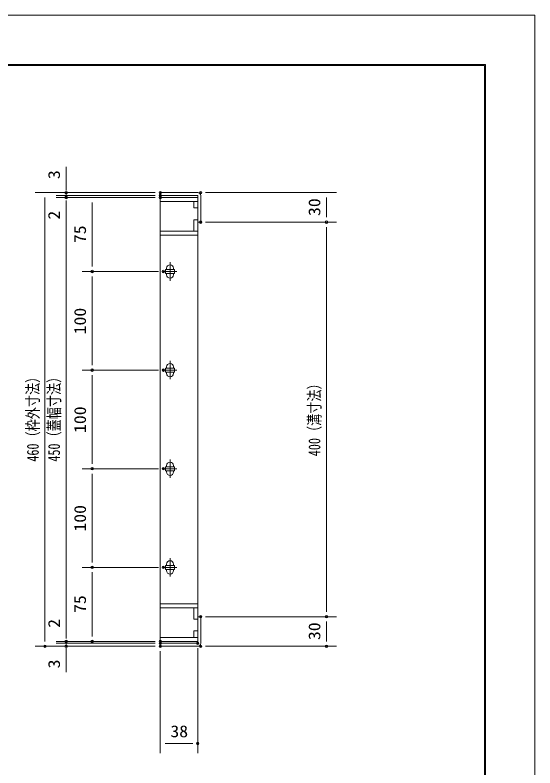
# Model space of a CAD drawing. Units: millimetres, scale not verified. Extents: x -1050 to 1050, y -742 to 742.
# Drawn here: x 523 to 1050, y -21 to 742 of the extents above; entities that cross this region are included whole.
import ezdxf
from ezdxf.enums import TextEntityAlignment as Align

# ---------------------------------------------------------------- set-up
doc = ezdxf.new("R2010")
doc.units = ezdxf.units.MM
doc.header["$LTSCALE"] = 5
doc.header["$PDMODE"] = 32
doc.header["$PDSIZE"] = 2.5
doc.linetypes.add('CHAIN1', pattern=[8, 5, -1, 1, -1])
for name, color, linetype, lineweight in [('0-0_7-図\u3000枠', 4, 'Continuous', 9), ('0-1_寸法注釈', 2, 'Continuous', 9), ('0-2_蓋', 5, 'Continuous', 9), ('0-4_DEFPOINTS', 134, 'Continuous', 9), ('0-7_中心線', 6, 'CHAIN1', 9), ('0-9_枠', 7, 'Continuous', 9)]:
    doc.layers.add(name, color=color, linetype=linetype, lineweight=lineweight)
doc.styles.add('ＭＳ ゴシック', font='')
doc.styles.get('ＭＳ ゴシック').set_extended_font_data('MS Gothic')

msp = doc.modelspace()

# ---------------------------------------------------------------- linework, layer by layer
at = {"layer": '0-0_7-図\u3000枠'}
for p in [(-973.75, 691.25), (998.75, -691.25)]:
    msp.add_line(p, (998.75, 691.25), dxfattribs=at)
msp.add_lwpolyline([(-975, 692.5), (1000, 692.5), (1000, -692.5)], dxfattribs=at)
at = {"layer": '0-1_寸法注釈'}
for p, q in [((574.681, 567.475), (574.681, 588.588)), ((574.681, 564.475), (574.681, 569.475)), ((665.063, 562.475), (543.149, 562.475)), ((553.149, 557.475), (553.149, 107.475)), ((665.063, 562.475), (564.681, 562.475)), ((665.063, 559.475), (564.681, 559.475)), ((665.063, 559.475), (564.681, 559.475)), ((665.063, 557.475), (564.681, 557.475)), ((665.063, 557.475), (564.681, 557.475)), ((574.681, 559.475), (574.681, 562.475)), ((574.681, 559.475), (574.681, 557.475)), ((665.063, 557.475), (591.062, 557.475)), ((716.11, 562.475), (848.677, 562.475)), ((838.677, 557.475), (838.677, 537.475)), ((574.681, 554.475), (574.681, 549.475)), ((574.681, 552.475), (574.681, 531.362)), ((574.681, 552.475), (574.681, 112.475)), ((601.062, 552.475), (601.062, 487.475)), ((716.11, 532.475), (848.677, 532.475)), ((716.11, 532.475), (848.677, 532.475)), ((838.677, 527.475), (838.677, 137.475)), ((668.253, 482.475), (591.062, 482.475)), ((668.253, 482.475), (591.062, 482.475)), ((601.062, 477.475), (601.062, 387.475)), ((668.253, 382.475), (591.062, 382.475)), ((668.253, 382.475), (591.062, 382.475)), ((601.062, 377.475), (601.062, 287.475)), ((668.253, 282.475), (591.062, 282.475)), ((668.253, 282.475), (591.062, 282.475)), ((601.062, 277.475), (601.062, 187.475)), ((668.253, 182.475), (591.062, 182.475)), ((668.253, 182.475), (591.062, 182.475)), ((601.062, 177.475), (601.062, 112.475)), ((574.681, 112.475), (574.681, 133.588)), ((716.063, 132.475), (848.677, 132.475)), ((716.063, 132.475), (848.677, 132.475)), ((838.677, 127.475), (838.677, 107.475)), ((574.681, 110.475), (574.681, 115.475)), ((665.063, 107.475), (564.681, 107.475)), ((665.063, 107.475), (564.681, 107.475)), ((574.681, 105.475), (574.681, 107.475)), ((665.063, 107.475), (591.062, 107.475)), ((665.063, 102.475), (543.149, 102.475)), ((665.063, 105.475), (564.681, 105.475)), ((665.063, 105.475), (564.681, 105.475)), ((665.063, 102.475), (564.681, 102.475)), ((574.681, 105.475), (574.681, 102.475)), ((574.681, 100.475), (574.681, 95.475)), ((708.063, 100.475), (708.063, -6.047)), ((716.11, 102.475), (848.677, 102.475)), ((574.681, 97.475), (574.681, 76.362)), ((670.063, 97.475), (670.063, -6.047)), ((675.063, 3.953), (703.063, 3.953))]:
    msp.add_line(p, q, dxfattribs=at)
at = {"layer": '0-2_蓋'}
for p, q in [((670.063, 557.475), (670.063, 107.475)), ((670.063, 557.475), (708.063, 557.475)), ((708.063, 557.475), (708.063, 546.978)), ((708.063, 553.475), (670.063, 553.475)), ((704.063, 553.475), (704.063, 546.978)), ((708.063, 546.978), (704.063, 546.978)), ((704.063, 534.978), (704.063, 523.475)), ((704.063, 534.978), (708.063, 534.978)), ((708.063, 534.978), (708.063, 129.972)), ((670.063, 523.475), (708.063, 523.475)), ((670.063, 519.475), (708.063, 519.475)), ((675.563, 484.475), (675.563, 480.475)), ((684.563, 484.475), (675.563, 484.475)), ((676.563, 485.725), (676.563, 484.475)), ((683.563, 485.725), (683.563, 484.475)), ((684.563, 484.475), (684.563, 480.475)), ((684.563, 480.475), (675.563, 480.475)), ((676.563, 480.475), (676.563, 479.225)), ((683.563, 480.475), (683.563, 479.225)), ((684.563, 384.475), (675.563, 384.475)), ((675.563, 384.475), (675.563, 380.475)), ((676.563, 385.725), (676.563, 384.475)), ((683.563, 385.725), (683.563, 384.475)), ((684.563, 384.475), (684.563, 380.475)), ((684.563, 380.475), (675.563, 380.475)), ((676.563, 380.475), (676.563, 379.225)), ((683.563, 380.475), (683.563, 379.225)), ((684.563, 284.475), (675.563, 284.475)), ((675.563, 284.475), (675.563, 280.475)), ((676.563, 285.725), (676.563, 284.475)), ((683.563, 285.725), (683.563, 284.475)), ((684.563, 284.475), (684.563, 280.475)), ((684.563, 280.475), (675.563, 280.475)), ((676.563, 280.475), (676.563, 279.225)), ((683.563, 280.475), (683.563, 279.225)), ((684.563, 184.475), (675.563, 184.475)), ((675.563, 184.475), (675.563, 180.475)), ((676.563, 185.725), (676.563, 184.475)), ((683.563, 185.725), (683.563, 184.475)), ((684.563, 184.475), (684.563, 180.475)), ((684.563, 180.475), (675.563, 180.475)), ((676.563, 180.475), (676.563, 179.225)), ((683.563, 180.475), (683.563, 179.225)), ((670.063, 145.475), (708.063, 145.475)), ((670.063, 141.475), (708.063, 141.475)), ((704.063, 129.972), (704.063, 141.475)), ((704.063, 129.972), (708.063, 129.972)), ((708.063, 117.972), (704.063, 117.972)), ((704.063, 111.475), (704.063, 117.972)), ((708.063, 107.475), (708.063, 117.972)), ((708.063, 111.475), (670.063, 111.475)), ((670.063, 107.475), (708.063, 107.475))]:
    msp.add_line(p, q, dxfattribs=at)
for centre, start, end in [((680.063, 485.725), 0, 180), ((680.063, 479.225), 180, 0), ((680.063, 385.725), 0, 180), ((680.063, 379.225), 180, 0), ((680.063, 285.725), 0, 180), ((680.063, 279.225), 180, 0), ((680.063, 185.725), 0, 180), ((680.063, 179.225), 180, 0)]:
    msp.add_arc(centre, 3.5, start, end, dxfattribs=at)
at = {"layer": '0-2_蓋', "color": 7}
for p in [(670.063, 557.475), (670.063, 107.475)]:
    msp.add_point(p, dxfattribs=at)
at = {"layer": '0-4_DEFPOINTS'}
msp.add_lwpolyline([(-1050, -742.5), (-1050, 742.5), (1050, 742.5), (1050, -742.5)], close=True, dxfattribs=at)
for p in [(574.681, 562.475), (574.681, 557.475), (670.063, 562.475), (670.063, 562.475), (670.063, 559.475), (670.063, 557.475), (670.063, 557.475), (711.11, 562.475), (711.11, 532.475), (838.677, 532.475), (601.062, 482.475), (673.253, 482.475), (601.062, 382.475), (673.253, 382.475), (673.253, 382.475), (601.062, 282.475), (673.253, 282.475), (601.062, 182.475), (673.253, 182.475), (711.063, 132.475), (838.677, 132.475), (574.681, 107.475), (574.681, 107.475), (601.062, 107.475), (670.063, 107.475), (670.063, 107.475), (553.149, 102.475), (574.681, 102.475), (670.063, 105.475), (670.063, 105.475), (670.063, 102.475), (670.063, 102.475), (708.063, 105.475), (711.11, 102.475), (838.677, 102.475), (708.063, 3.953)]:
    msp.add_point(p, dxfattribs=at)
at = {"layer": '0-7_中心線'}
for p, q in [((680.063, 491.775), (680.063, 473.175)), ((686.872, 482.475), (673.253, 482.475)), ((680.063, 391.775), (680.063, 373.175)), ((686.872, 382.475), (673.253, 382.475)), ((680.063, 291.775), (680.063, 273.175)), ((686.872, 282.475), (673.253, 282.475)), ((680.063, 191.775), (680.063, 173.175)), ((686.872, 182.475), (673.253, 182.475))]:
    msp.add_line(p, q, dxfattribs=at)
at = {"layer": '0-9_枠'}
for p, q in [((670.063, 562.475), (708.063, 562.475)), ((670.063, 559.475), (670.063, 562.475)), ((708.063, 559.475), (670.063, 559.475)), ((708.063, 532.475), (708.063, 559.475)), ((711.063, 532.475), (711.063, 559.475)), ((708.063, 532.475), (711.063, 532.475)), ((708.063, 132.475), (708.063, 105.475)), ((708.063, 132.475), (711.063, 132.475)), ((711.063, 132.475), (711.063, 105.475)), ((708.063, 105.475), (670.063, 105.475)), ((670.063, 105.475), (670.063, 102.475)), ((670.063, 102.475), (708.063, 102.475))]:
    msp.add_line(p, q, dxfattribs=at)
for centre, start, end in [((708.063, 559.475), 0, 90), ((708.063, 105.475), 270, 0)]:
    msp.add_arc(centre, 3, start, end, dxfattribs=at)

# ---------------------------------------------------------------- texts
at = {"layer": '0-1_寸法注釈', "color": 7, "style": 'ＭＳ ゴシック'}
for s, height, width, p in [('3', 12.02, 1.1, (571.994, 576.165)), ('30', 12.02, 1.1, (835.99, 538.742)), ('2', 12.02, 1.1, (571.994, 535.052)), ('75', 12.02, 1.1, (598.375, 511.242)), ('100', 12.02, 1.1, (598.375, 418.72)), ('460（枠外寸法）', 12.02, 0.75, (550.462, 289.682)), ('450（蓋幅寸法）', 12.02, 0.75, (571.994, 289.682)), ('400（溝寸法）', 12.03, 0.75, (835.99, 295.184)), ('100', 12.02, 1.1, (598.375, 318.72)), ('100', 12.02, 1.1, (598.375, 218.72)), ('75', 12.02, 1.1, (598.375, 136.242)), ('2', 12.02, 1.1, (571.994, 121.165)), ('30', 12.02, 1.1, (835.99, 108.742)), ('3', 12.02, 1.1, (571.994, 80.052))]:
    msp.add_text(s, height=height, rotation=90, dxfattribs=dict(at, width=width)).set_placement(p, align=Align.BOTTOM_LEFT)
at = {"layer": '0-1_寸法注釈', "color": 7, "style": 'ＭＳ ゴシック', "width": 1.1}
msp.add_text('38', height=12.02, dxfattribs=at).set_placement((680.329, 6.64), align=Align.BOTTOM_LEFT)

doc.saveas('drawing.dxf')
